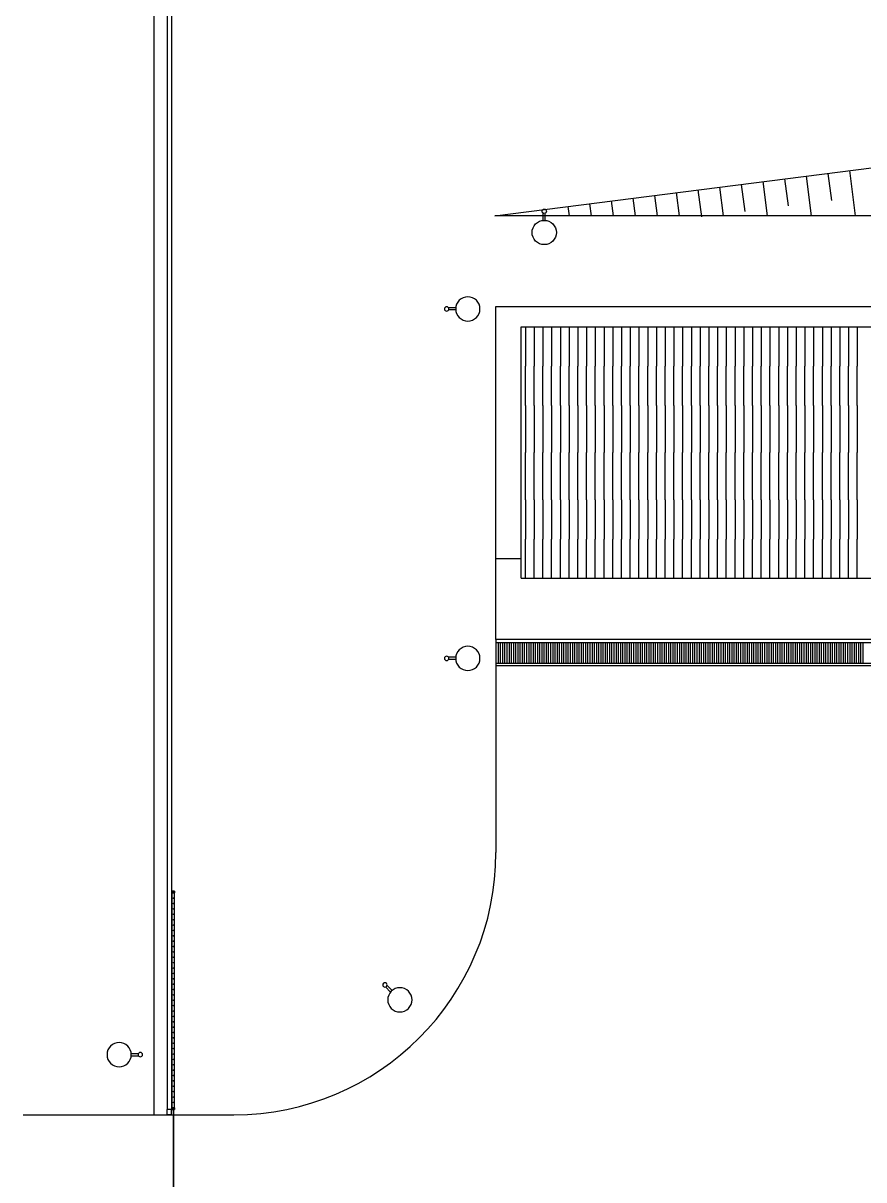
# Model space of a CAD drawing. Header units: millimetres. Extents: x 2128 to 2646, y 1972 to 2207.
# Drawn here: x 2250.69 to 2269.94, y 2056.66 to 2083.14 of the extents above; entities that cross this region are included whole.
import ezdxf

# ---------------------------------------------------------------- set-up
doc = ezdxf.new("R2010")
doc.units = ezdxf.units.MM
for name, color, linetype in [('ar-alambrado', 2, 'Continuous'), ('AR-ALV', 2, 'Continuous'), ('AR-CALÇADA', 1, 'Continuous'), ('AR-COB-V4', 1, 'Continuous'), ('AR-ILUMINAÇÃO-JARDIM', 1, 'Continuous'), ('AR-PIS', 1, 'Continuous'), ('AR-PISO', 1, 'Continuous'), ('AR-PISO-V', 1, 'Continuous'), ('ar-talude', 1, 'Continuous'), ('DT-ESQ-C', 2, 'Continuous'), ('Layer1', 1, 'Continuous'), ('porta-c', 1, 'Continuous'), ('porta-v', 2, 'Continuous')]:
    doc.layers.add(name, color=color, linetype=linetype)

# ---------------------------------------------------------------- blocks, each defined once
blk = doc.blocks.new('Poste Jardim')
at = {"layer": 'AR-ILUMINAÇÃO-JARDIM'}
for p, q in [((-0.025, 0.109), (-0.025, 0.274)), ((0.025, 0.109), (0.025, 0.274))]:
    blk.add_line(p, q, dxfattribs=at)
for centre, radius in [((0, 0.318), 0.05), ((0, 0.318), 0.05), ((0, -0.167), 0.278)]:
    blk.add_circle(centre, radius, dxfattribs=at)
blk = doc.blocks.new('TALUDE')
at = {"layer": 'ar-talude', "ltscale": 3}
for p, q in [((0, 0), (31.436, 4)), ((23.601, 0), (0, 0))]:
    blk.add_line(p, q, dxfattribs=at)
at = {"layer": 'ar-talude'}
for p, q in [((6.636, 0.844), (6.715, 0.226)), ((6.636, 0.844), (6.715, 0.226)), ((7.132, 0.907), (7.247, 0)), ((7.628, 0.971), (7.707, 0.352)), ((8.124, 1.034), (8.255, 0)), ((4.652, 0.592), (4.731, -0.027)), ((5.148, 0.655), (5.231, 0)), ((5.644, 0.718), (5.723, 0.1)), ((6.14, 0.781), (6.239, 0)), ((2.172, 0.276), (2.207, 0)), ((2.668, 0.339), (2.711, 0)), ((3.164, 0.403), (3.215, 0)), ((3.66, 0.466), (3.719, 0)), ((4.156, 0.529), (4.223, 0)), ((1.676, 0.213), (1.703, 0)), ((1.676, 0.213), (1.703, 0))]:
    blk.add_line(p, q, dxfattribs=at)
blk = doc.blocks.new('GR16')
at = {"layer": 'AR-PISO-V', "ltscale": 0.25}
for p, q in [((0, 0.145), (5.2, 0.145)), ((0, 0.135), (5.2, 0.135)), ((5.2, 0.135), (5.2, 0.145))]:
    blk.add_line(p, q, dxfattribs=at)
at = {"layer": 'DT-ESQ-C'}
for p, q in [((-5, 0.11225), (-5, 0.16775)), ((-4.9985, 0.16775), (-4.9985, 0.11225)), ((-4.99775, 0.17), (-4.96225, 0.17)), ((-4.96225, 0.1685), (-4.99775, 0.1685)), ((-4.96225, 0.1115), (-4.99775, 0.1115)), ((-4.99775, 0.11), (-4.96225, 0.11)), ((-4.9615, 0.16775), (-4.9615, 0.11225)), ((-4.96, 0.11225), (-4.96, 0.16775)), ((-0.04, 0.11225), (-0.04, 0.16775)), ((-0.0385, 0.16775), (-0.0385, 0.11225)), ((-0.03775, 0.17), (-0.00225, 0.17)), ((-0.00225, 0.1685), (-0.03775, 0.1685)), ((-0.00225, 0.1115), (-0.03775, 0.1115)), ((-0.03775, 0.11), (-0.00225, 0.11)), ((-0.0015, 0.16775), (-0.0015, 0.11225)), ((0, 0.11225), (0, 0.16775)), ((0.12, 0.1), (0, 0.1)), ((0, 0.1), (0, 0)), ((0.12, 0), (0, 0)), ((0.12, 0.1), (0.12, 0)), ((5.22, 0.1), (5.12, 0.1)), ((5.12, 0.1), (5.12, 0)), ((5.22, 0.1), (5.22, 0)), ((5.22, 0), (5.12, 0))]:
    blk.add_line(p, q, dxfattribs=at)
for centre, radius, start, end in [((-4.99775, 0.16775), 0.00225, 90, 180), ((-4.99775, 0.11225), 0.00225, 180, 270), ((-4.99775, 0.16775), 0.00075, 90, 180), ((-4.99775, 0.11225), 0.00075, 180, 270), ((-4.96225, 0.16775), 0.00225, 360, 90), ((-4.96225, 0.16775), 0.00075, 360, 90), ((-4.96225, 0.11225), 0.00075, 270, 0), ((-4.96225, 0.11225), 0.00225, 270, 0), ((-0.03775, 0.16775), 0.00225, 90, 180), ((-0.03775, 0.11225), 0.00225, 180, 270), ((-0.03775, 0.16775), 0.00075, 90, 180), ((-0.03775, 0.11225), 0.00075, 180, 270), ((-0.00225, 0.16775), 0.00225, 360, 90), ((-0.00225, 0.16775), 0.00075, 360, 90), ((-0.00225, 0.11225), 0.00075, 270, 0), ((-0.00225, 0.11225), 0.00225, 270, 0)]:
    blk.add_arc(centre, radius, start, end, dxfattribs=at)
at = {"layer": 'porta-c'}
for centre, radius in [((-4.837, 0.14), 0.0075), ((-4.837, 0.14), 0.005), ((-4.714, 0.14), 0.0075), ((-4.714, 0.14), 0.005), ((-4.591, 0.14), 0.0075), ((-4.591, 0.14), 0.005), ((-4.468, 0.14), 0.0075), ((-4.468, 0.14), 0.005), ((-4.345, 0.14), 0.0075), ((-4.345, 0.14), 0.005), ((-4.222, 0.14), 0.0075), ((-4.222, 0.14), 0.005), ((-4.099, 0.14), 0.0075), ((-4.099, 0.14), 0.005), ((-3.976, 0.14), 0.0075), ((-3.976, 0.14), 0.005), ((-3.853, 0.14), 0.0075), ((-3.853, 0.14), 0.005), ((-3.73, 0.14), 0.0075), ((-3.73, 0.14), 0.005), ((-3.607, 0.14), 0.0075), ((-3.607, 0.14), 0.005), ((-3.484, 0.14), 0.0075), ((-3.484, 0.14), 0.005), ((-3.361, 0.14), 0.0075), ((-3.361, 0.14), 0.005), ((-3.238, 0.14), 0.0075), ((-3.238, 0.14), 0.005), ((-3.115, 0.14), 0.0075), ((-3.115, 0.14), 0.005), ((-2.992, 0.14), 0.0075), ((-2.992, 0.14), 0.005), ((-2.869, 0.14), 0.0075), ((-2.869, 0.14), 0.005), ((-2.746, 0.14), 0.0075), ((-2.746, 0.14), 0.005), ((-2.623, 0.14), 0.0075), ((-2.623, 0.14), 0.005), ((-2.5, 0.14), 0.0075), ((-2.5, 0.14), 0.005), ((-2.377, 0.14), 0.0075), ((-2.377, 0.14), 0.005), ((-2.254, 0.14), 0.0075), ((-2.254, 0.14), 0.005), ((-2.131, 0.14), 0.0075), ((-2.131, 0.14), 0.005), ((-2.008, 0.14), 0.0075), ((-2.008, 0.14), 0.005), ((-1.885, 0.14), 0.0075), ((-1.885, 0.14), 0.005), ((-1.762, 0.14), 0.0075), ((-1.762, 0.14), 0.005), ((-1.639, 0.14), 0.0075), ((-1.639, 0.14), 0.005), ((-1.516, 0.14), 0.0075), ((-1.516, 0.14), 0.005), ((-1.393, 0.14), 0.0075), ((-1.393, 0.14), 0.005), ((-1.27, 0.14), 0.0075), ((-1.27, 0.14), 0.005), ((-1.147, 0.14), 0.0075), ((-1.147, 0.14), 0.005), ((-1.024, 0.14), 0.0075), ((-1.024, 0.14), 0.005), ((-0.901, 0.14), 0.0075), ((-0.901, 0.14), 0.005), ((-0.778, 0.14), 0.0075), ((-0.778, 0.14), 0.005), ((-0.655, 0.14), 0.0075), ((-0.655, 0.14), 0.005), ((-0.532, 0.14), 0.0075), ((-0.532, 0.14), 0.005), ((-0.409, 0.14), 0.0075), ((-0.409, 0.14), 0.005), ((-0.286, 0.14), 0.0075), ((-0.286, 0.14), 0.005), ((-0.163, 0.14), 0.0075), ((-0.163, 0.14), 0.005)]:
    blk.add_circle(centre, radius, dxfattribs=at)
at = {"layer": 'porta-v'}
for p, q in [((-0.03775, 0.17), (-4.96225, 0.17)), ((-0.03775, 0.11), (-4.96225, 0.11))]:
    blk.add_line(p, q, dxfattribs=at)

msp = doc.modelspace()

# ---------------------------------------------------------------- linework, layer by layer
at = {"layer": 'ar-alambrado'}
for p, q in [((2253.986, 2096.515), (2253.986, 2058.275)), ((2254.086, 2096.515), (2254.086, 2058.275))]:
    msp.add_line(p, q, dxfattribs=at)
at = {"layer": 'AR-ALV'}
for p, q in [((2262.087, 2076.187), (2281.087, 2076.187)), ((2262.087, 2070.433), (2262.087, 2076.187)), ((2262.187, 2076.187), (2262.187, 2075.287)), ((2262.187, 2074.387), (2262.187, 2075.287)), ((2262.187, 2074.387), (2262.187, 2073.31)), ((2262.187, 2072.233), (2262.187, 2073.31)), ((2262.187, 2072.233), (2262.187, 2071.333)), ((2262.187, 2070.433), (2262.187, 2071.333)), ((2262.087, 2070.433), (2281.087, 2070.433))]:
    msp.add_line(p, q, dxfattribs=at)
at = {"layer": 'AR-CALÇADA'}
for p, q in [((2261.512, 2068.824), (2261.512, 2064.155)), ((2250.686, 2058.155), (2255.512, 2058.155))]:
    msp.add_line(p, q, dxfattribs=at)
msp.add_arc((2255.512, 2064.155), 6, 270, 0, dxfattribs=at)
at = {"layer": 'AR-COB-V4'}
for p, q in [((2262.387, 2076.187), (2262.387, 2075.287)), ((2262.587, 2076.187), (2262.587, 2075.287)), ((2262.787, 2076.187), (2262.787, 2075.287)), ((2262.987, 2076.187), (2262.987, 2075.287)), ((2263.187, 2076.187), (2263.187, 2075.287)), ((2263.387, 2076.187), (2263.387, 2075.287)), ((2263.587, 2076.187), (2263.587, 2075.287)), ((2263.787, 2076.187), (2263.787, 2075.287)), ((2263.987, 2076.187), (2263.987, 2075.287)), ((2264.187, 2076.187), (2264.187, 2075.287)), ((2264.387, 2076.187), (2264.387, 2075.287)), ((2264.587, 2076.187), (2264.587, 2075.287)), ((2264.787, 2076.187), (2264.787, 2075.287)), ((2264.987, 2076.187), (2264.987, 2075.287)), ((2265.187, 2076.187), (2265.187, 2075.287)), ((2265.387, 2076.187), (2265.387, 2075.287)), ((2265.587, 2076.187), (2265.587, 2075.287)), ((2265.787, 2076.187), (2265.787, 2075.287)), ((2265.987, 2076.187), (2265.987, 2075.287)), ((2266.187, 2076.187), (2266.187, 2075.287)), ((2266.387, 2076.187), (2266.387, 2075.287)), ((2266.587, 2076.187), (2266.587, 2075.287)), ((2266.787, 2076.187), (2266.787, 2075.287)), ((2266.987, 2076.187), (2266.987, 2075.287)), ((2267.187, 2076.187), (2267.187, 2075.287)), ((2267.387, 2076.187), (2267.387, 2075.287)), ((2267.587, 2076.187), (2267.587, 2075.287)), ((2267.787, 2076.187), (2267.787, 2075.287)), ((2267.987, 2076.187), (2267.987, 2075.287)), ((2268.187, 2076.187), (2268.187, 2075.287)), ((2268.387, 2076.187), (2268.387, 2075.287)), ((2268.587, 2076.187), (2268.587, 2075.287)), ((2268.787, 2076.187), (2268.787, 2075.287)), ((2268.987, 2076.187), (2268.987, 2075.287)), ((2269.187, 2076.187), (2269.187, 2075.287)), ((2269.387, 2076.187), (2269.387, 2075.287)), ((2269.587, 2076.187), (2269.587, 2075.287)), ((2269.787, 2076.187), (2269.787, 2075.287)), ((2262.387, 2074.387), (2262.387, 2075.287)), ((2262.587, 2074.387), (2262.587, 2075.287)), ((2262.787, 2074.387), (2262.787, 2075.287)), ((2262.987, 2074.387), (2262.987, 2075.287)), ((2263.187, 2074.387), (2263.187, 2075.287)), ((2263.387, 2074.387), (2263.387, 2075.287)), ((2263.587, 2074.387), (2263.587, 2075.287)), ((2263.787, 2074.387), (2263.787, 2075.287)), ((2263.987, 2074.387), (2263.987, 2075.287)), ((2264.187, 2074.387), (2264.187, 2075.287)), ((2264.387, 2074.387), (2264.387, 2075.287)), ((2264.587, 2074.387), (2264.587, 2075.287)), ((2264.787, 2074.387), (2264.787, 2075.287)), ((2264.987, 2074.387), (2264.987, 2075.287)), ((2265.187, 2074.387), (2265.187, 2075.287)), ((2265.387, 2074.387), (2265.387, 2075.287)), ((2265.587, 2074.387), (2265.587, 2075.287)), ((2265.787, 2074.387), (2265.787, 2075.287)), ((2265.987, 2074.387), (2265.987, 2075.287)), ((2266.187, 2074.387), (2266.187, 2075.287)), ((2266.387, 2074.387), (2266.387, 2075.287)), ((2266.587, 2074.387), (2266.587, 2075.287)), ((2266.787, 2074.387), (2266.787, 2075.287)), ((2266.987, 2074.387), (2266.987, 2075.287)), ((2267.187, 2074.387), (2267.187, 2075.287)), ((2267.387, 2074.387), (2267.387, 2075.287)), ((2267.587, 2074.387), (2267.587, 2075.287)), ((2267.787, 2074.387), (2267.787, 2075.287)), ((2267.987, 2074.387), (2267.987, 2075.287)), ((2268.187, 2074.387), (2268.187, 2075.287)), ((2268.387, 2074.387), (2268.387, 2075.287)), ((2268.587, 2074.387), (2268.587, 2075.287)), ((2268.787, 2074.387), (2268.787, 2075.287)), ((2268.987, 2074.387), (2268.987, 2075.287)), ((2269.187, 2074.387), (2269.187, 2075.287)), ((2269.387, 2074.387), (2269.387, 2075.287)), ((2269.587, 2074.387), (2269.587, 2075.287)), ((2269.787, 2074.387), (2269.787, 2075.287)), ((2262.387, 2074.387), (2262.387, 2073.31)), ((2262.587, 2074.387), (2262.587, 2073.31)), ((2262.787, 2074.387), (2262.787, 2073.31)), ((2262.987, 2074.387), (2262.987, 2073.31)), ((2263.187, 2074.387), (2263.187, 2073.31)), ((2263.387, 2074.387), (2263.387, 2073.31)), ((2263.587, 2074.387), (2263.587, 2073.31)), ((2263.787, 2074.387), (2263.787, 2073.31)), ((2263.987, 2074.387), (2263.987, 2073.31)), ((2264.187, 2074.387), (2264.187, 2073.31)), ((2264.387, 2074.387), (2264.387, 2073.31)), ((2264.587, 2074.387), (2264.587, 2073.31)), ((2264.787, 2074.387), (2264.787, 2073.31)), ((2264.987, 2074.387), (2264.987, 2073.31)), ((2265.187, 2074.387), (2265.187, 2073.31)), ((2265.387, 2074.387), (2265.387, 2073.31)), ((2265.587, 2074.387), (2265.587, 2073.31)), ((2265.787, 2074.387), (2265.787, 2073.31)), ((2265.987, 2074.387), (2265.987, 2073.31)), ((2266.187, 2074.387), (2266.187, 2073.31)), ((2266.387, 2074.387), (2266.387, 2073.31)), ((2266.587, 2074.387), (2266.587, 2073.31)), ((2266.787, 2074.387), (2266.787, 2073.31)), ((2266.987, 2074.387), (2266.987, 2073.31)), ((2267.187, 2074.387), (2267.187, 2073.31)), ((2267.387, 2074.387), (2267.387, 2073.31)), ((2267.587, 2074.387), (2267.587, 2073.31)), ((2267.787, 2074.387), (2267.787, 2073.31)), ((2267.987, 2074.387), (2267.987, 2073.31)), ((2268.187, 2074.387), (2268.187, 2073.31)), ((2268.387, 2074.387), (2268.387, 2073.31)), ((2268.587, 2074.387), (2268.587, 2073.31)), ((2268.787, 2074.387), (2268.787, 2073.31)), ((2268.987, 2074.387), (2268.987, 2073.31)), ((2269.187, 2074.387), (2269.187, 2073.31)), ((2269.387, 2074.387), (2269.387, 2073.31)), ((2269.587, 2074.387), (2269.587, 2073.31)), ((2269.787, 2074.387), (2269.787, 2073.31)), ((2262.387, 2072.233), (2262.387, 2073.31)), ((2262.587, 2072.233), (2262.587, 2073.31)), ((2262.787, 2072.233), (2262.787, 2073.31)), ((2262.987, 2072.233), (2262.987, 2073.31)), ((2263.187, 2072.233), (2263.187, 2073.31)), ((2263.387, 2072.233), (2263.387, 2073.31)), ((2263.587, 2072.233), (2263.587, 2073.31)), ((2263.787, 2072.233), (2263.787, 2073.31)), ((2263.987, 2072.233), (2263.987, 2073.31)), ((2264.187, 2072.233), (2264.187, 2073.31)), ((2264.387, 2072.233), (2264.387, 2073.31)), ((2264.587, 2072.233), (2264.587, 2073.31)), ((2264.787, 2072.233), (2264.787, 2073.31)), ((2264.987, 2072.233), (2264.987, 2073.31)), ((2265.187, 2072.233), (2265.187, 2073.31)), ((2265.387, 2072.233), (2265.387, 2073.31)), ((2265.587, 2072.233), (2265.587, 2073.31)), ((2265.787, 2072.233), (2265.787, 2073.31)), ((2265.987, 2072.233), (2265.987, 2073.31)), ((2266.187, 2072.233), (2266.187, 2073.31)), ((2266.387, 2072.233), (2266.387, 2073.31)), ((2266.587, 2072.233), (2266.587, 2073.31)), ((2266.787, 2072.233), (2266.787, 2073.31)), ((2266.987, 2072.233), (2266.987, 2073.31)), ((2267.187, 2072.233), (2267.187, 2073.31)), ((2267.387, 2072.233), (2267.387, 2073.31)), ((2267.587, 2072.233), (2267.587, 2073.31)), ((2267.787, 2072.233), (2267.787, 2073.31)), ((2267.987, 2072.233), (2267.987, 2073.31)), ((2268.187, 2072.233), (2268.187, 2073.31)), ((2268.387, 2072.233), (2268.387, 2073.31)), ((2268.587, 2072.233), (2268.587, 2073.31)), ((2268.787, 2072.233), (2268.787, 2073.31)), ((2268.987, 2072.233), (2268.987, 2073.31)), ((2269.187, 2072.233), (2269.187, 2073.31)), ((2269.387, 2072.233), (2269.387, 2073.31)), ((2269.587, 2072.233), (2269.587, 2073.31)), ((2269.787, 2072.233), (2269.787, 2073.31)), ((2262.387, 2072.233), (2262.387, 2071.333)), ((2262.587, 2072.233), (2262.587, 2071.333)), ((2262.787, 2072.233), (2262.787, 2071.333)), ((2262.987, 2072.233), (2262.987, 2071.333)), ((2263.187, 2072.233), (2263.187, 2071.333)), ((2263.387, 2072.233), (2263.387, 2071.333)), ((2263.587, 2072.233), (2263.587, 2071.333)), ((2263.787, 2072.233), (2263.787, 2071.333)), ((2263.987, 2072.233), (2263.987, 2071.333)), ((2264.187, 2072.233), (2264.187, 2071.333)), ((2264.387, 2072.233), (2264.387, 2071.333)), ((2264.587, 2072.233), (2264.587, 2071.333)), ((2264.787, 2072.233), (2264.787, 2071.333)), ((2264.987, 2072.233), (2264.987, 2071.333)), ((2265.187, 2072.233), (2265.187, 2071.333)), ((2265.387, 2072.233), (2265.387, 2071.333)), ((2265.587, 2072.233), (2265.587, 2071.333)), ((2265.787, 2072.233), (2265.787, 2071.333)), ((2265.987, 2072.233), (2265.987, 2071.333)), ((2266.187, 2072.233), (2266.187, 2071.333)), ((2266.387, 2072.233), (2266.387, 2071.333)), ((2266.587, 2072.233), (2266.587, 2071.333)), ((2266.787, 2072.233), (2266.787, 2071.333)), ((2266.987, 2072.233), (2266.987, 2071.333)), ((2267.187, 2072.233), (2267.187, 2071.333)), ((2267.387, 2072.233), (2267.387, 2071.333)), ((2267.587, 2072.233), (2267.587, 2071.333)), ((2267.787, 2072.233), (2267.787, 2071.333)), ((2267.987, 2072.233), (2267.987, 2071.333)), ((2268.187, 2072.233), (2268.187, 2071.333)), ((2268.387, 2072.233), (2268.387, 2071.333)), ((2268.587, 2072.233), (2268.587, 2071.333)), ((2268.787, 2072.233), (2268.787, 2071.333)), ((2268.987, 2072.233), (2268.987, 2071.333)), ((2269.187, 2072.233), (2269.187, 2071.333)), ((2269.387, 2072.233), (2269.387, 2071.333)), ((2269.587, 2072.233), (2269.587, 2071.333)), ((2269.787, 2072.233), (2269.787, 2071.333)), ((2262.387, 2070.433), (2262.387, 2071.333)), ((2262.587, 2070.433), (2262.587, 2071.333)), ((2262.787, 2070.433), (2262.787, 2071.333)), ((2262.987, 2070.433), (2262.987, 2071.333)), ((2263.187, 2070.433), (2263.187, 2071.333)), ((2263.387, 2070.433), (2263.387, 2071.333)), ((2263.587, 2070.433), (2263.587, 2071.333)), ((2263.787, 2070.433), (2263.787, 2071.333)), ((2263.987, 2070.433), (2263.987, 2071.333)), ((2264.187, 2070.433), (2264.187, 2071.333)), ((2264.387, 2070.433), (2264.387, 2071.333)), ((2264.587, 2070.433), (2264.587, 2071.333)), ((2264.787, 2070.433), (2264.787, 2071.333)), ((2264.987, 2070.433), (2264.987, 2071.333)), ((2265.187, 2070.433), (2265.187, 2071.333)), ((2265.387, 2070.433), (2265.387, 2071.333)), ((2265.587, 2070.433), (2265.587, 2071.333)), ((2265.787, 2070.433), (2265.787, 2071.333)), ((2265.987, 2070.433), (2265.987, 2071.333)), ((2266.187, 2070.433), (2266.187, 2071.333)), ((2266.387, 2070.433), (2266.387, 2071.333)), ((2266.587, 2070.433), (2266.587, 2071.333)), ((2266.787, 2070.433), (2266.787, 2071.333)), ((2266.987, 2070.433), (2266.987, 2071.333)), ((2267.187, 2070.433), (2267.187, 2071.333)), ((2267.387, 2070.433), (2267.387, 2071.333)), ((2267.587, 2070.433), (2267.587, 2071.333)), ((2267.787, 2070.433), (2267.787, 2071.333)), ((2267.987, 2070.433), (2267.987, 2071.333)), ((2268.187, 2070.433), (2268.187, 2071.333)), ((2268.387, 2070.433), (2268.387, 2071.333)), ((2268.587, 2070.433), (2268.587, 2071.333)), ((2268.787, 2070.433), (2268.787, 2071.333)), ((2268.987, 2070.433), (2268.987, 2071.333)), ((2269.187, 2070.433), (2269.187, 2071.333)), ((2269.387, 2070.433), (2269.387, 2071.333)), ((2269.587, 2070.433), (2269.587, 2071.333)), ((2269.787, 2070.433), (2269.787, 2071.333))]:
    msp.add_line(p, q, dxfattribs=at)
at = {"layer": 'AR-PIS', "linetype": 'Continuous'}
for p, q in [((2261.512, 2076.655), (2281.662, 2076.655)), ((2261.512, 2069.03), (2261.512, 2076.655)), ((2261.512, 2070.89), (2262.087, 2070.89)), ((2281.662, 2069.03), (2261.512, 2069.03)), ((2261.512, 2069.03), (2261.512, 2068.968)), ((2261.512, 2068.968), (2281.662, 2068.968)), ((2261.512, 2068.968), (2261.512, 2068.492)), ((2261.512, 2068.968), (2261.512, 2068.492)), ((2261.562, 2068.968), (2261.562, 2068.492)), ((2261.612, 2068.968), (2261.612, 2068.492)), ((2261.662, 2068.968), (2261.662, 2068.492)), ((2261.712, 2068.968), (2261.712, 2068.492)), ((2261.762, 2068.968), (2261.762, 2068.492)), ((2261.812, 2068.968), (2261.812, 2068.492)), ((2261.862, 2068.968), (2261.862, 2068.492)), ((2261.912, 2068.968), (2261.912, 2068.492)), ((2261.962, 2068.968), (2261.962, 2068.492)), ((2262.012, 2068.968), (2262.012, 2068.492)), ((2262.062, 2068.968), (2262.062, 2068.492)), ((2262.112, 2068.968), (2262.112, 2068.492)), ((2262.162, 2068.968), (2262.162, 2068.492)), ((2262.212, 2068.968), (2262.212, 2068.492)), ((2262.262, 2068.968), (2262.262, 2068.492)), ((2262.312, 2068.968), (2262.312, 2068.492)), ((2262.362, 2068.968), (2262.362, 2068.492)), ((2262.412, 2068.968), (2262.412, 2068.492)), ((2262.462, 2068.968), (2262.462, 2068.492)), ((2262.512, 2068.968), (2262.512, 2068.492)), ((2262.562, 2068.968), (2262.562, 2068.492)), ((2262.612, 2068.968), (2262.612, 2068.492)), ((2262.662, 2068.968), (2262.662, 2068.492)), ((2262.712, 2068.968), (2262.712, 2068.492)), ((2262.762, 2068.968), (2262.762, 2068.492)), ((2262.812, 2068.968), (2262.812, 2068.492)), ((2262.862, 2068.968), (2262.862, 2068.492)), ((2262.912, 2068.968), (2262.912, 2068.492)), ((2262.962, 2068.968), (2262.962, 2068.492)), ((2263.012, 2068.968), (2263.012, 2068.492)), ((2263.062, 2068.968), (2263.062, 2068.492)), ((2263.112, 2068.968), (2263.112, 2068.492)), ((2263.162, 2068.968), (2263.162, 2068.492)), ((2263.212, 2068.968), (2263.212, 2068.492)), ((2263.262, 2068.968), (2263.262, 2068.492)), ((2263.312, 2068.968), (2263.312, 2068.492)), ((2263.362, 2068.968), (2263.362, 2068.492)), ((2263.412, 2068.968), (2263.412, 2068.492)), ((2263.462, 2068.968), (2263.462, 2068.492)), ((2263.512, 2068.968), (2263.512, 2068.492)), ((2263.562, 2068.968), (2263.562, 2068.492)), ((2263.612, 2068.968), (2263.612, 2068.492)), ((2263.662, 2068.968), (2263.662, 2068.492)), ((2263.712, 2068.968), (2263.712, 2068.492)), ((2263.762, 2068.968), (2263.762, 2068.492)), ((2263.812, 2068.968), (2263.812, 2068.492)), ((2263.862, 2068.968), (2263.862, 2068.492)), ((2263.912, 2068.968), (2263.912, 2068.492)), ((2263.962, 2068.968), (2263.962, 2068.492)), ((2264.012, 2068.968), (2264.012, 2068.492)), ((2264.062, 2068.968), (2264.062, 2068.492)), ((2264.062, 2068.968), (2264.062, 2068.492)), ((2264.112, 2068.968), (2264.112, 2068.492)), ((2264.162, 2068.968), (2264.162, 2068.492)), ((2264.212, 2068.968), (2264.212, 2068.492)), ((2264.262, 2068.968), (2264.262, 2068.492)), ((2264.312, 2068.968), (2264.312, 2068.492)), ((2264.362, 2068.968), (2264.362, 2068.492)), ((2264.412, 2068.968), (2264.412, 2068.492)), ((2264.462, 2068.968), (2264.462, 2068.492)), ((2264.512, 2068.968), (2264.512, 2068.492)), ((2264.562, 2068.968), (2264.562, 2068.492)), ((2264.612, 2068.968), (2264.612, 2068.492)), ((2264.662, 2068.968), (2264.662, 2068.492)), ((2264.712, 2068.968), (2264.712, 2068.492)), ((2264.762, 2068.968), (2264.762, 2068.492)), ((2264.812, 2068.968), (2264.812, 2068.492)), ((2264.862, 2068.968), (2264.862, 2068.492)), ((2264.912, 2068.968), (2264.912, 2068.492)), ((2264.962, 2068.968), (2264.962, 2068.492)), ((2265.012, 2068.968), (2265.012, 2068.492)), ((2265.062, 2068.968), (2265.062, 2068.492)), ((2265.112, 2068.968), (2265.112, 2068.492)), ((2265.162, 2068.968), (2265.162, 2068.492)), ((2265.212, 2068.968), (2265.212, 2068.492)), ((2265.262, 2068.968), (2265.262, 2068.492)), ((2265.312, 2068.968), (2265.312, 2068.492)), ((2265.362, 2068.968), (2265.362, 2068.492)), ((2265.412, 2068.968), (2265.412, 2068.492)), ((2265.462, 2068.968), (2265.462, 2068.492)), ((2265.512, 2068.968), (2265.512, 2068.492)), ((2265.562, 2068.968), (2265.562, 2068.492)), ((2265.612, 2068.968), (2265.612, 2068.492)), ((2265.662, 2068.968), (2265.662, 2068.492)), ((2265.712, 2068.968), (2265.712, 2068.492)), ((2265.762, 2068.968), (2265.762, 2068.492)), ((2265.812, 2068.968), (2265.812, 2068.492)), ((2265.862, 2068.968), (2265.862, 2068.492)), ((2265.912, 2068.968), (2265.912, 2068.492)), ((2265.962, 2068.968), (2265.962, 2068.492)), ((2266.012, 2068.968), (2266.012, 2068.492)), ((2266.062, 2068.968), (2266.062, 2068.492)), ((2266.112, 2068.968), (2266.112, 2068.492)), ((2266.162, 2068.968), (2266.162, 2068.492)), ((2266.212, 2068.968), (2266.212, 2068.492)), ((2266.262, 2068.968), (2266.262, 2068.492)), ((2266.312, 2068.968), (2266.312, 2068.492)), ((2266.362, 2068.968), (2266.362, 2068.492)), ((2266.412, 2068.968), (2266.412, 2068.492)), ((2266.462, 2068.968), (2266.462, 2068.492)), ((2266.512, 2068.968), (2266.512, 2068.492)), ((2266.562, 2068.968), (2266.562, 2068.492)), ((2266.612, 2068.968), (2266.612, 2068.492)), ((2266.662, 2068.968), (2266.662, 2068.492)), ((2266.712, 2068.968), (2266.712, 2068.492)), ((2266.762, 2068.968), (2266.762, 2068.492)), ((2266.812, 2068.968), (2266.812, 2068.492)), ((2266.862, 2068.968), (2266.862, 2068.492)), ((2266.912, 2068.968), (2266.912, 2068.492)), ((2266.962, 2068.968), (2266.962, 2068.492)), ((2267.012, 2068.968), (2267.012, 2068.492)), ((2267.062, 2068.968), (2267.062, 2068.492)), ((2267.112, 2068.968), (2267.112, 2068.492)), ((2267.162, 2068.968), (2267.162, 2068.492)), ((2267.212, 2068.968), (2267.212, 2068.492)), ((2267.262, 2068.968), (2267.262, 2068.492)), ((2267.312, 2068.968), (2267.312, 2068.492)), ((2267.362, 2068.968), (2267.362, 2068.492)), ((2267.412, 2068.968), (2267.412, 2068.492)), ((2267.462, 2068.968), (2267.462, 2068.492)), ((2267.512, 2068.968), (2267.512, 2068.492)), ((2267.562, 2068.968), (2267.562, 2068.492)), ((2267.612, 2068.968), (2267.612, 2068.492)), ((2267.662, 2068.968), (2267.662, 2068.492)), ((2267.712, 2068.968), (2267.712, 2068.492)), ((2267.762, 2068.968), (2267.762, 2068.492)), ((2267.812, 2068.968), (2267.812, 2068.492)), ((2267.862, 2068.968), (2267.862, 2068.492)), ((2267.912, 2068.968), (2267.912, 2068.492)), ((2267.962, 2068.968), (2267.962, 2068.492)), ((2268.012, 2068.968), (2268.012, 2068.492)), ((2268.062, 2068.968), (2268.062, 2068.492)), ((2268.112, 2068.968), (2268.112, 2068.492)), ((2268.162, 2068.968), (2268.162, 2068.492)), ((2268.212, 2068.968), (2268.212, 2068.492)), ((2268.262, 2068.968), (2268.262, 2068.492)), ((2268.312, 2068.968), (2268.312, 2068.492)), ((2268.362, 2068.968), (2268.362, 2068.492)), ((2268.412, 2068.968), (2268.412, 2068.492)), ((2268.462, 2068.968), (2268.462, 2068.492)), ((2268.512, 2068.968), (2268.512, 2068.492)), ((2268.562, 2068.968), (2268.562, 2068.492)), ((2268.612, 2068.968), (2268.612, 2068.492)), ((2268.662, 2068.968), (2268.662, 2068.492)), ((2268.712, 2068.968), (2268.712, 2068.492)), ((2268.762, 2068.968), (2268.762, 2068.492)), ((2268.812, 2068.968), (2268.812, 2068.492)), ((2268.862, 2068.968), (2268.862, 2068.492)), ((2268.912, 2068.968), (2268.912, 2068.492)), ((2268.962, 2068.968), (2268.962, 2068.492)), ((2269.012, 2068.968), (2269.012, 2068.492)), ((2269.062, 2068.968), (2269.062, 2068.492)), ((2269.112, 2068.968), (2269.112, 2068.492)), ((2269.162, 2068.968), (2269.162, 2068.492)), ((2269.212, 2068.968), (2269.212, 2068.492)), ((2269.262, 2068.968), (2269.262, 2068.492)), ((2269.312, 2068.968), (2269.312, 2068.492)), ((2269.362, 2068.968), (2269.362, 2068.492)), ((2269.412, 2068.968), (2269.412, 2068.492)), ((2269.462, 2068.968), (2269.462, 2068.492)), ((2269.512, 2068.968), (2269.512, 2068.492)), ((2269.562, 2068.968), (2269.562, 2068.492)), ((2269.612, 2068.968), (2269.612, 2068.492)), ((2269.662, 2068.968), (2269.662, 2068.492)), ((2269.712, 2068.968), (2269.712, 2068.492)), ((2269.762, 2068.968), (2269.762, 2068.492)), ((2269.812, 2068.968), (2269.812, 2068.492)), ((2269.862, 2068.968), (2269.862, 2068.492)), ((2269.912, 2068.968), (2269.912, 2068.492)), ((2261.512, 2068.492), (2281.662, 2068.492)), ((2261.512, 2068.492), (2261.512, 2068.43)), ((2281.662, 2068.43), (2261.512, 2068.43))]:
    msp.add_line(p, q, dxfattribs=at)
at = {"layer": 'AR-PISO'}
for p, q in [((2253.686, 2071.054), (2253.686, 2147.636)), ((2253.686, 2058.155), (2253.686, 2071.054))]:
    msp.add_line(p, q, dxfattribs=at)

# ---------------------------------------------------------------- block references
at = {"layer": 'AR-ILUMINAÇÃO-JARDIM'}
msp.add_blockref('Poste Jardim', (2262.618, 2078.516), dxfattribs=at)
at = {"layer": 'AR-ILUMINAÇÃO-JARDIM', "xscale": -1}
for p, rotation in [((2260.702, 2076.6), 90), ((2260.702, 2068.6), 90), ((2259.195, 2060.903), 45.00000000000919), ((2253.052, 2059.531), 270)]:
    msp.add_blockref('Poste Jardim', p, dxfattribs=dict(at, rotation=rotation))
at = {"layer": 'ar-talude'}
msp.add_blockref('TALUDE', (2261.486, 2078.732), dxfattribs=at)
at = {"layer": 'Layer1', "rotation": 270}
msp.add_blockref('GR16', (2253.986, 2058.275), dxfattribs=at)

doc.saveas('drawing.dxf')
